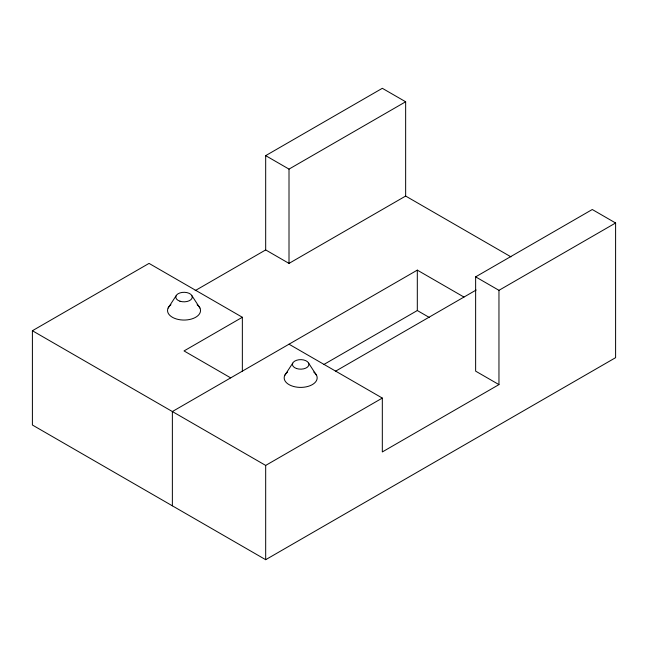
<?xml version="1.0" encoding="UTF-8"?>
<svg xmlns="http://www.w3.org/2000/svg" width="648" height="648" viewBox="0 0 648 648"><rect width="100%" height="100%" fill="white"/><g stroke="black" fill="none" stroke-linecap="round" stroke-linejoin="round"><path stroke-width="0.97" d="M168.099 308.067L176.062 295.828M284.739 375.411L292.702 363.172M405.648 196.052L289.008 263.396L265.68 249.926L265.68 155.642L382.32 88.306L405.648 101.768L405.648 196.052L510.972 256.859M265.68 155.642L289.008 169.112L405.648 101.768M475.632 276.858L498.96 290.328L498.96 384.604L475.632 371.142L475.632 276.858L592.272 209.515L615.6 222.985L615.6 357.672L265.68 559.694L32.4 425.015L32.4 330.731L149.04 263.396L242.352 317.269L242.352 371.142M195.178 290.628L265.68 249.926M242.352 317.269L184.032 350.933L230.688 377.873M463.968 297.067L417.312 270.127L172.368 411.545L172.368 505.821M323.822 364.508L417.312 310.53L429.405 317.52M335.372 371.304L476.15 290.029M498.96 290.328L615.6 222.985M32.4 330.731L265.68 465.418L382.32 398.075L382.32 451.948L498.96 384.604M289.008 344.201L382.32 398.075M308.642 363.172L316.605 375.411M192.002 295.828L199.965 308.067M417.312 270.127L417.312 310.53M289.008 169.112L289.008 263.396M265.68 465.418L265.68 559.694M313.762 372.074A16.492 9.526 0 0 1 311.818 384.896A16.492 9.526 0 0 1 289.526 384.896A16.492 9.526 0 0 1 287.582 372.074M197.122 304.73A16.492 9.526 0 0 1 195.178 317.552A16.492 9.526 0 0 1 172.886 317.552A16.492 9.526 0 0 1 170.942 304.73M296.549 368.526A8.246 4.763 0 0 0 308.918 364.403A8.246 4.763 0 0 0 296.549 360.28A8.246 4.763 0 0 0 296.549 368.526M179.909 301.19A8.246 4.763 0 0 0 192.278 297.059A8.246 4.763 0 0 0 179.909 292.937A8.246 4.763 0 0 0 179.909 301.19"/></g></svg>
